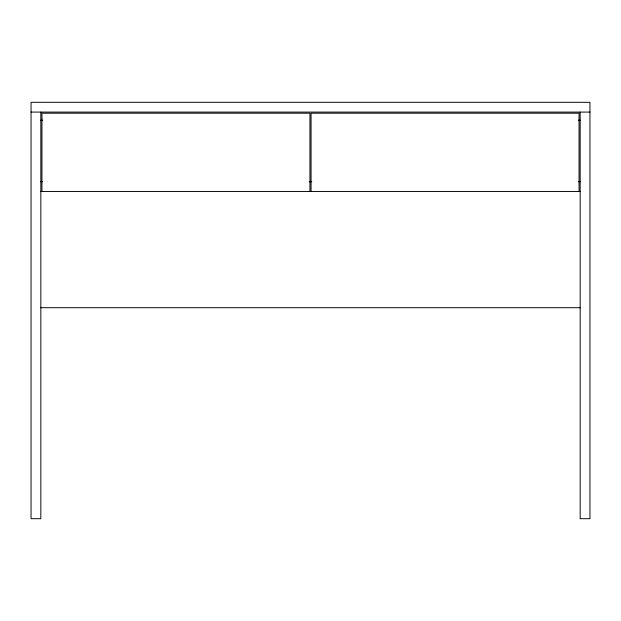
<?xml version="1.0" encoding="UTF-8"?>
<svg xmlns="http://www.w3.org/2000/svg" width="621" height="621" viewBox="0 0 621 621"><rect width="100%" height="100%" fill="white"/><g stroke="black" fill="none" stroke-linecap="round" stroke-linejoin="round"><path stroke-width="0.93" d="M31.05 112.091L589.95 112.091M40.831 120.195L42.771 120.195M578.229 120.195L580.169 120.195M40.831 181.674L42.771 181.674M309.165 181.674L311.835 181.674M578.229 181.674L580.169 181.674M40.831 191.454L580.169 191.454M40.831 307.705L580.169 307.705M580.169 112.091L580.169 518.69L589.95 518.69L589.95 102.31L31.05 102.31L31.05 518.69L40.831 518.69L40.831 112.091M579.051 191.454L579.051 113.208L311.059 113.208L311.059 191.454M309.941 191.454L309.941 113.208L41.949 113.208L41.949 191.454"/></g></svg>
